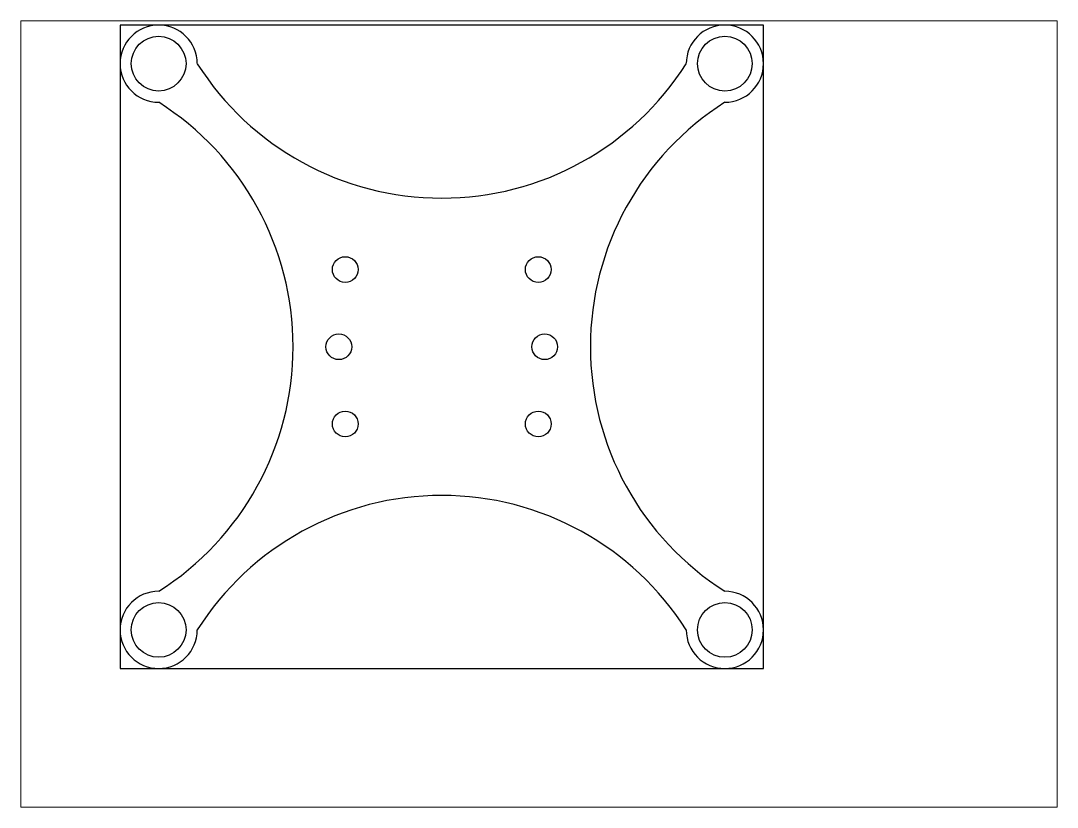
# Paper-space layout '布局1' of a CAD drawing. Extents: x 26 to 231, y 20 to 176.
# The model-space entities are those that its viewports show. They can reach past a viewport. Long polylines and large blocks are cut down to what shows.
import ezdxf

# ---------------------------------------------------------------- set-up
doc = ezdxf.new("R2010")
doc.units = 0
doc.header["$MEASUREMENT"] = 0
doc.layers.get('0').update_dxf_attribs({"linetype": 'CONTINUOUS'})

msp = doc.modelspace()

# ---------------------------------------------------------------- linework, layer by layer
msp.add_lwpolyline([(0, 0), (1000, 0), (1000, 1000), (0, 1000)], close=True)
for centre, radius in [((60, 940), 42.5), ((940, 940), 42.5), ((350, 620), 20), ((650, 620), 20), ((340, 500), 20), ((660, 500), 20), ((350, 380), 20), ((650, 380), 20), ((60, 60), 42.5), ((940, 60), 42.5)]:
    msp.add_circle(centre, radius)
for centre, radius, start, end in [((60, 940), 60, 0, 270), ((940, 940), 60, 270, 180), ((500, 1181), 450, 212.3875, 327.6125), ((-181, 500), 450, 302.3875, 57.6125), ((1181, 500), 450, 122.3875, 237.6125), ((500, -181), 450, 32.3875, 147.6125), ((60, 60), 60, 90, 0), ((940, 60), 60, 180, 90)]:
    msp.add_arc(centre, radius, start, end)

psp = doc.layouts.new('布局1')

# ---------------------------------------------------------------- viewports
at = {"layer": '0'}
psp.add_viewport(center=(128.5, 97.5), size=(205.6, 156), view_center_point=(651.14, 395.53), view_height=1222.3653, dxfattribs=at)

doc.saveas('drawing.dxf')
